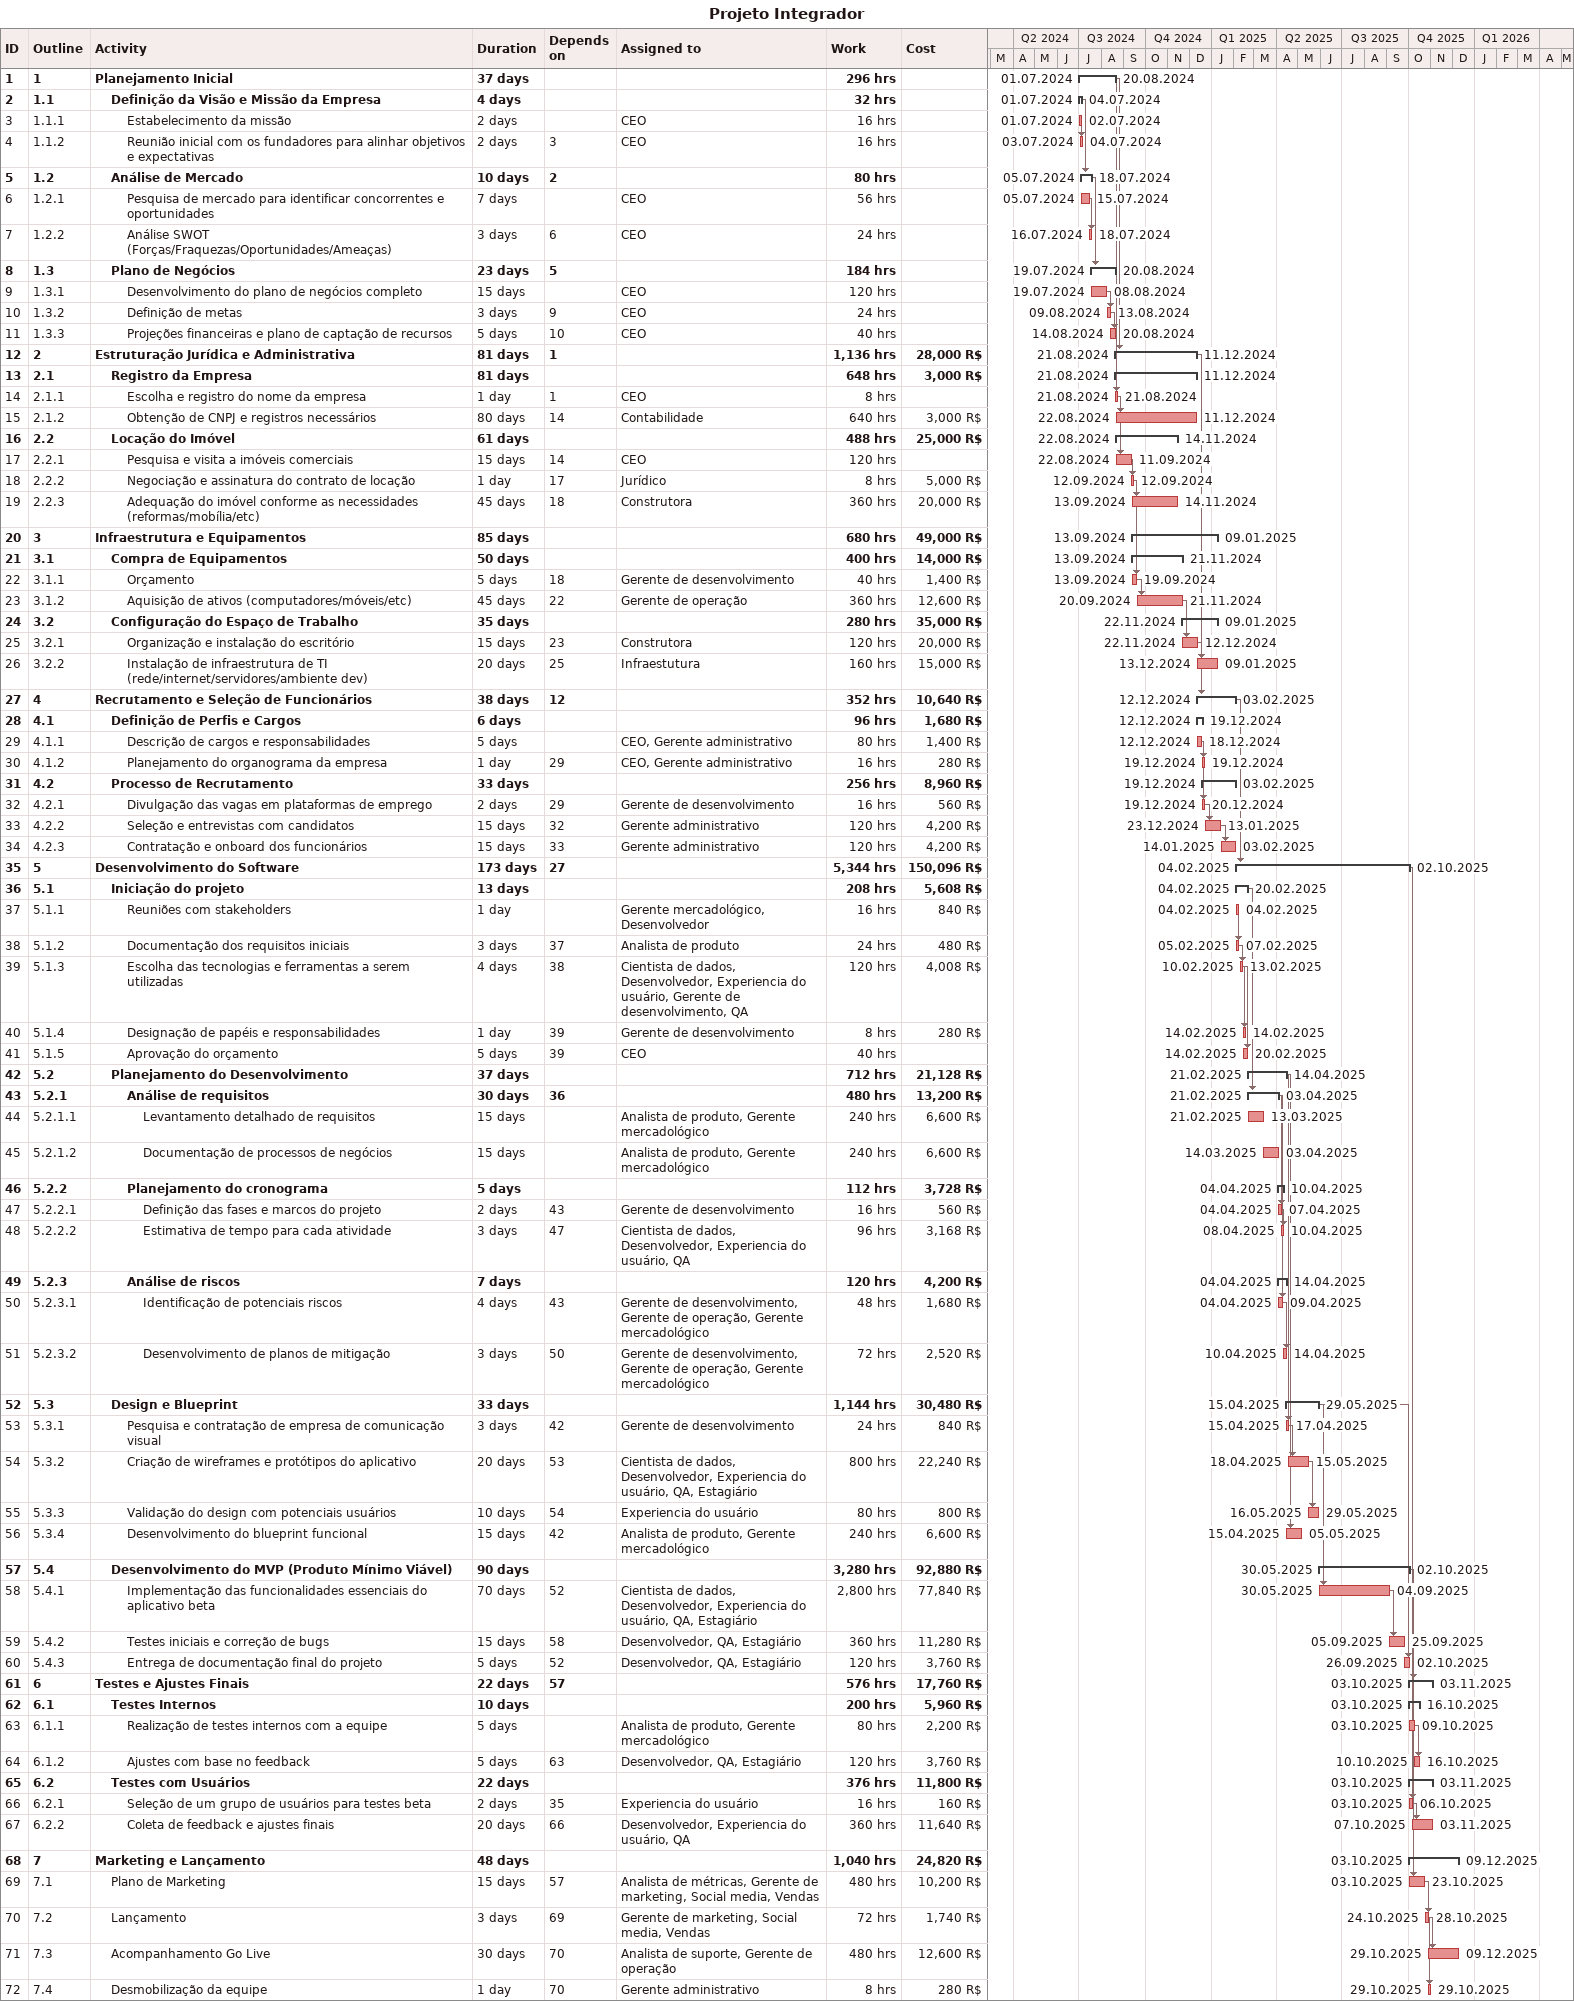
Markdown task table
Projeto Integrador

| ID | WBS | Task | Duration | Start | Finish | Predecessors | Resources | Work (h) | Cost (R$) |
|---|---|---|---|---|---|---|---|---|---|
| 1 | 1 | **Planejamento Inicial** | 37d | 2024-07-01 | 2024-08-20 |  |  | 296 |  |
| 2 | 1.1 | **Definição da Visão e Missão da Empresa** | 4d | 2024-07-01 | 2024-07-04 |  |  | 32 |  |
| 3 | 1.1.1 | Estabelecimento da missão | 2d | 2024-07-01 | 2024-07-02 |  | CEO | 16 |  |
| 4 | 1.1.2 | Reunião inicial com os fundadores para alinhar objetivos e expectativas | 2d | 2024-07-03 | 2024-07-04 | 3 | CEO | 16 |  |
| 5 | 1.2 | **Análise de Mercado** | 10d | 2024-07-05 | 2024-07-18 | 2 |  | 80 |  |
| 6 | 1.2.1 | Pesquisa de mercado para identificar concorrentes e oportunidades | 7d | 2024-07-05 | 2024-07-15 |  | CEO | 56 |  |
| 7 | 1.2.2 | Análise SWOT (Forças/Fraquezas/Oportunidades/Ameaças) | 3d | 2024-07-16 | 2024-07-18 | 6 | CEO | 24 |  |
| 8 | 1.3 | **Plano de Negócios** | 23d | 2024-07-19 | 2024-08-20 | 5 |  | 184 |  |
| 9 | 1.3.1 | Desenvolvimento do plano de negócios completo | 15d | 2024-07-19 | 2024-08-08 |  | CEO | 120 |  |
| 10 | 1.3.2 | Definição de metas | 3d | 2024-08-09 | 2024-08-13 | 9 | CEO | 24 |  |
| 11 | 1.3.3 | Projeções financeiras e plano de captação de recursos | 5d | 2024-08-14 | 2024-08-20 | 10 | CEO | 40 |  |
| 12 | 2 | **Estruturação Jurídica e Administrativa** | 81d | 2024-08-21 | 2024-12-11 | 1 |  | 1136 | 28000 |
| 13 | 2.1 | **Registro da Empresa** | 81d | 2024-08-21 | 2024-12-11 |  |  | 648 | 3000 |
| 14 | 2.1.1 | Escolha e registro do nome da empresa | 1d | 2024-08-21 | 2024-08-21 | 1 | CEO | 8 |  |
| 15 | 2.1.2 | Obtenção de CNPJ e registros necessários | 80d | 2024-08-22 | 2024-12-11 | 14 | Contabilidade | 640 | 3000 |
| 16 | 2.2 | **Locação do Imóvel** | 61d | 2024-08-22 | 2024-11-14 |  |  | 488 | 25000 |
| 17 | 2.2.1 | Pesquisa e visita a imóveis comerciais | 15d | 2024-08-22 | 2024-09-11 | 14 | CEO | 120 |  |
| 18 | 2.2.2 | Negociação e assinatura do contrato de locação | 1d | 2024-09-12 | 2024-09-12 | 17 | Jurídico | 8 | 5000 |
| 19 | 2.2.3 | Adequação do imóvel conforme as necessidades (reformas/mobília/etc) | 45d | 2024-09-13 | 2024-11-14 | 18 | Construtora | 360 | 20000 |
| 20 | 3 | **Infraestrutura e Equipamentos** | 85d | 2024-09-13 | 2025-01-09 |  |  | 680 | 49000 |
| 21 | 3.1 | **Compra de Equipamentos** | 50d | 2024-09-13 | 2024-11-21 |  |  | 400 | 14000 |
| 22 | 3.1.1 | Orçamento | 5d | 2024-09-13 | 2024-09-19 | 18 | Gerente de desenvolvimento | 40 | 1400 |
| 23 | 3.1.2 | Aquisição de ativos (computadores/móveis/etc) | 45d | 2024-09-20 | 2024-11-21 | 22 | Gerente de operação | 360 | 12600 |
| 24 | 3.2 | **Configuração do Espaço de Trabalho** | 35d | 2024-11-22 | 2025-01-09 |  |  | 280 | 35000 |
| 25 | 3.2.1 | Organização e instalação do escritório | 15d | 2024-11-22 | 2024-12-12 | 23 | Construtora | 120 | 20000 |
| 26 | 3.2.2 | Instalação de infraestrutura de TI (rede/internet/servidores/ambiente dev) | 20d | 2024-12-13 | 2025-01-09 | 25 | Infraestutura | 160 | 15000 |
| 27 | 4 | **Recrutamento e Seleção de Funcionários** | 38d | 2024-12-12 | 2025-02-03 | 12 |  | 352 | 10640 |
| 28 | 4.1 | **Definição de Perfis e Cargos** | 6d | 2024-12-12 | 2024-12-19 |  |  | 96 | 1680 |
| 29 | 4.1.1 | Descrição de cargos e responsabilidades | 5d | 2024-12-12 | 2024-12-18 |  | CEO, Gerente administrativo | 80 | 1400 |
| 30 | 4.1.2 | Planejamento do organograma da empresa | 1d | 2024-12-19 | 2024-12-19 | 29 | CEO, Gerente administrativo | 16 | 280 |
| 31 | 4.2 | **Processo de Recrutamento** | 33d | 2024-12-19 | 2025-02-03 |  |  | 256 | 8960 |
| 32 | 4.2.1 | Divulgação das vagas em plataformas de emprego | 2d | 2024-12-19 | 2024-12-20 | 29 | Gerente de desenvolvimento | 16 | 560 |
| 33 | 4.2.2 | Seleção e entrevistas com candidatos | 15d | 2024-12-23 | 2025-01-13 | 32 | Gerente administrativo | 120 | 4200 |
| 34 | 4.2.3 | Contratação e onboard dos funcionários | 15d | 2025-01-14 | 2025-02-03 | 33 | Gerente administrativo | 120 | 4200 |
| 35 | 5 | **Desenvolvimento do Software** | 173d | 2025-02-04 | 2025-10-02 | 27 |  | 5344 | 150096 |
| 36 | 5.1 | **Iniciação do projeto** | 13d | 2025-02-04 | 2025-02-20 |  |  | 208 | 5608 |
| 37 | 5.1.1 | Reuniões com stakeholders | 1d | 2025-02-04 | 2025-02-04 |  | Gerente mercadológico, Desenvolvedor | 16 | 840 |
| 38 | 5.1.2 | Documentação dos requisitos iniciais | 3d | 2025-02-05 | 2025-02-07 | 37 | Analista de produto | 24 | 480 |
| 39 | 5.1.3 | Escolha das tecnologias e ferramentas a serem utilizadas | 4d | 2025-02-10 | 2025-02-13 | 38 | Cientista de dados, Desenvolvedor, Experiencia do usuário, Gerente de desenvolvimento, QA | 120 | 4008 |
| 40 | 5.1.4 | Designação de papéis e responsabilidades | 1d | 2025-02-14 | 2025-02-14 | 39 | Gerente de desenvolvimento | 8 | 280 |
| 41 | 5.1.5 | Aprovação do orçamento | 5d | 2025-02-14 | 2025-02-20 | 39 | CEO | 40 |  |
| 42 | 5.2 | **Planejamento do Desenvolvimento** | 37d | 2025-02-21 | 2025-04-14 |  |  | 712 | 21128 |
| 43 | 5.2.1 | **Análise de requisitos** | 30d | 2025-02-21 | 2025-04-03 | 36 |  | 480 | 13200 |
| 44 | 5.2.1.1 | Levantamento detalhado de requisitos | 15d | 2025-02-21 | 2025-03-13 |  | Analista de produto, Gerente mercadológico | 240 | 6600 |
| 45 | 5.2.1.2 | Documentação de processos de negócios | 15d | 2025-03-14 | 2025-04-03 |  | Analista de produto, Gerente mercadológico | 240 | 6600 |
| 46 | 5.2.2 | **Planejamento do cronograma** | 5d | 2025-04-04 | 2025-04-10 |  |  | 112 | 3728 |
| 47 | 5.2.2.1 | Definição das fases e marcos do projeto | 2d | 2025-04-04 | 2025-04-07 | 43 | Gerente de desenvolvimento | 16 | 560 |
| 48 | 5.2.2.2 | Estimativa de tempo para cada atividade | 3d | 2025-04-08 | 2025-04-10 | 47 | Cientista de dados, Desenvolvedor, Experiencia do usuário, QA | 96 | 3168 |
| 49 | 5.2.3 | **Análise de riscos** | 7d | 2025-04-04 | 2025-04-14 |  |  | 120 | 4200 |
| 50 | 5.2.3.1 | Identificação de potenciais riscos | 4d | 2025-04-04 | 2025-04-09 | 43 | Gerente de desenvolvimento, Gerente de operação, Gerente mercadológico | 48 | 1680 |
| 51 | 5.2.3.2 | Desenvolvimento de planos de mitigação | 3d | 2025-04-10 | 2025-04-14 | 50 | Gerente de desenvolvimento, Gerente de operação, Gerente mercadológico | 72 | 2520 |
| 52 | 5.3 | **Design e Blueprint** | 33d | 2025-04-15 | 2025-05-29 |  |  | 1144 | 30480 |
| 53 | 5.3.1 | Pesquisa e contratação de empresa de comunicação visual | 3d | 2025-04-15 | 2025-04-17 | 42 | Gerente de desenvolvimento | 24 | 840 |
| 54 | 5.3.2 | Criação de wireframes e protótipos do aplicativo | 20d | 2025-04-18 | 2025-05-15 | 53 | Cientista de dados, Desenvolvedor, Experiencia do usuário, QA, Estagiário | 800 | 22240 |
| 55 | 5.3.3 | Validação do design com potenciais usuários | 10d | 2025-05-16 | 2025-05-29 | 54 | Experiencia do usuário | 80 | 800 |
| 56 | 5.3.4 | Desenvolvimento do blueprint funcional | 15d | 2025-04-15 | 2025-05-05 | 42 | Analista de produto, Gerente mercadológico | 240 | 6600 |
| 57 | 5.4 | **Desenvolvimento do MVP (Produto Mínimo Viável)** | 90d | 2025-05-30 | 2025-10-02 |  |  | 3280 | 92880 |
| 58 | 5.4.1 | Implementação das funcionalidades essenciais do aplicativo beta | 70d | 2025-05-30 | 2025-09-04 | 52 | Cientista de dados, Desenvolvedor, Experiencia do usuário, QA, Estagiário | 2800 | 77840 |
| 59 | 5.4.2 | Testes iniciais e correção de bugs | 15d | 2025-09-05 | 2025-09-25 | 58 | Desenvolvedor, QA, Estagiário | 360 | 11280 |
| 60 | 5.4.3 | Entrega de documentação final do projeto | 5d | 2025-09-26 | 2025-10-02 | 52 | Desenvolvedor, QA, Estagiário | 120 | 3760 |
| 61 | 6 | **Testes e Ajustes Finais** | 22d | 2025-10-03 | 2025-11-03 | 57 |  | 576 | 17760 |
| 62 | 6.1 | **Testes Internos** | 10d | 2025-10-03 | 2025-10-16 |  |  | 200 | 5960 |
| 63 | 6.1.1 | Realização de testes internos com a equipe | 5d | 2025-10-03 | 2025-10-09 |  | Analista de produto, Gerente mercadológico | 80 | 2200 |
| 64 | 6.1.2 | Ajustes com base no feedback | 5d | 2025-10-10 | 2025-10-16 | 63 | Desenvolvedor, QA, Estagiário | 120 | 3760 |
| 65 | 6.2 | **Testes com Usuários** | 22d | 2025-10-03 | 2025-11-03 |  |  | 376 | 11800 |
| 66 | 6.2.1 | Seleção de um grupo de usuários para testes beta | 2d | 2025-10-03 | 2025-10-06 | 35 | Experiencia do usuário | 16 | 160 |
| 67 | 6.2.2 | Coleta de feedback e ajustes finais | 20d | 2025-10-07 | 2025-11-03 | 66 | Desenvolvedor, Experiencia do usuário, QA | 360 | 11640 |
| 68 | 7 | **Marketing e Lançamento** | 48d | 2025-10-03 | 2025-12-09 |  |  | 1040 | 24820 |
| 69 | 7.1 | Plano de Marketing | 15d | 2025-10-03 | 2025-10-23 | 57 | Analista de métricas, Gerente de marketing, Social media, Vendas | 480 | 10200 |
| 70 | 7.2 | Lançamento | 3d | 2025-10-24 | 2025-10-28 | 69 | Gerente de marketing, Social media, Vendas | 72 | 1740 |
| 71 | 7.3 | Acompanhamento Go Live | 30d | 2025-10-29 | 2025-12-09 | 70 | Analista de suporte, Gerente de operação | 480 | 12600 |
| 72 | 7.4 | Desmobilização da equipe | 1d | 2025-10-29 | 2025-10-29 | 70 | Gerente administrativo | 8 | 280 |
